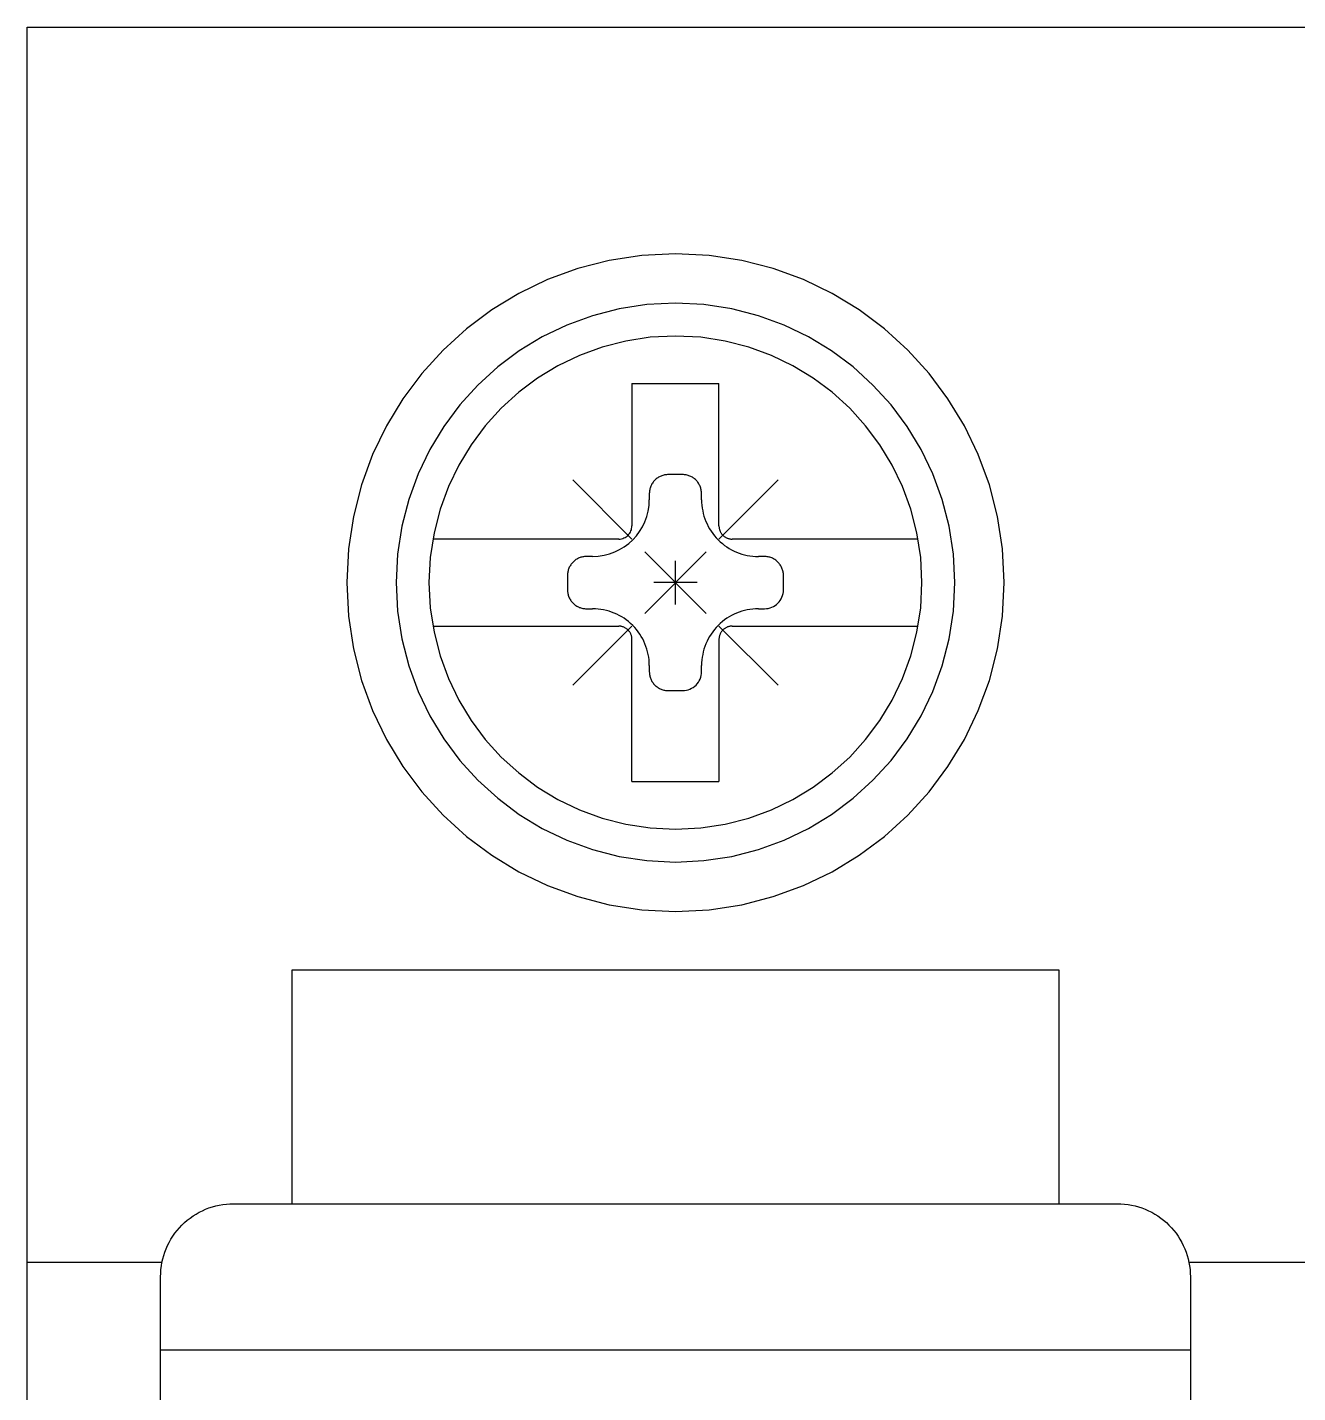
# Model space of a CAD drawing. Header units: millimetres. Extents: x 173893 to 258446, y -176540 to -123824.
# Drawn here: x 197196.01 to 197213.62, y -139259.58 to -139240.66 of the extents above; entities that cross this region are included whole.
import ezdxf

# ---------------------------------------------------------------- set-up
doc = ezdxf.new("R2010")
doc.units = ezdxf.units.MM
doc.header["$LTSCALE"] = 3

msp = doc.modelspace()

# ---------------------------------------------------------------- linework, layer by layer
for p, q in [((197196.009, -139320.141), (197196.009, -139240.659)), ((197196.009, -139240.659), (197213.981, -139240.659)), ((197204.529, -139243.822), (197204.077, -139243.891)), ((197204.995, -139243.798), (197204.529, -139243.822)), ((197205.461, -139243.822), (197204.995, -139243.798)), ((197204.995, -139243.798), (197204.995, -139243.798)), ((197205.914, -139243.891), (197205.461, -139243.822)), ((197203.64, -139244.003), (197203.222, -139244.156)), ((197204.077, -139243.891), (197203.64, -139244.003)), ((197206.35, -139244.003), (197205.914, -139243.891)), ((197206.769, -139244.156), (197206.35, -139244.003)), ((197203.222, -139244.156), (197202.823, -139244.348)), ((197207.167, -139244.348), (197206.769, -139244.156)), ((197202.823, -139244.348), (197202.448, -139244.576)), ((197207.543, -139244.576), (197207.167, -139244.348)), ((197202.448, -139244.576), (197202.097, -139244.838)), ((197204.215, -139244.56), (197203.844, -139244.656)), ((197204.599, -139244.501), (197204.215, -139244.56)), ((197204.995, -139244.482), (197204.599, -139244.501)), ((197205.391, -139244.501), (197204.995, -139244.482)), ((197204.995, -139244.482), (197204.995, -139244.482)), ((197205.776, -139244.56), (197205.391, -139244.501)), ((197206.147, -139244.656), (197205.776, -139244.56)), ((197207.893, -139244.838), (197207.543, -139244.576)), ((197203.488, -139244.786), (197203.149, -139244.949)), ((197203.844, -139244.656), (197203.488, -139244.786)), ((197206.503, -139244.786), (197206.147, -139244.656)), ((197206.841, -139244.949), (197206.503, -139244.786)), ((197202.097, -139244.838), (197201.774, -139245.133)), ((197203.149, -139244.949), (197202.83, -139245.143)), ((197204.307, -139245.007), (197203.979, -139245.091)), ((197204.646, -139244.955), (197204.307, -139245.007)), ((197204.995, -139244.937), (197204.646, -139244.955)), ((197205.345, -139244.955), (197204.995, -139244.937)), ((197204.995, -139244.937), (197204.995, -139244.937)), ((197205.684, -139245.007), (197205.345, -139244.955)), ((197206.011, -139245.091), (197205.684, -139245.007)), ((197207.161, -139245.143), (197206.841, -139244.949)), ((197208.217, -139245.133), (197207.893, -139244.838)), ((197201.774, -139245.133), (197201.479, -139245.456)), ((197202.83, -139245.143), (197202.532, -139245.366)), ((197203.979, -139245.091), (197203.665, -139245.206)), ((197206.325, -139245.206), (197206.011, -139245.091)), ((197207.459, -139245.366), (197207.161, -139245.143)), ((197208.511, -139245.456), (197208.217, -139245.133)), ((197202.532, -139245.366), (197202.257, -139245.616)), ((197203.366, -139245.35), (197203.085, -139245.521)), ((197203.665, -139245.206), (197203.366, -139245.35)), ((197206.624, -139245.35), (197206.325, -139245.206)), ((197206.906, -139245.521), (197206.624, -139245.35)), ((197207.734, -139245.616), (197207.459, -139245.366)), ((197201.479, -139245.456), (197201.217, -139245.807)), ((197203.085, -139245.521), (197202.822, -139245.717)), ((197207.169, -139245.717), (197206.906, -139245.521)), ((197208.773, -139245.807), (197208.511, -139245.456)), ((197202.257, -139245.616), (197202.007, -139245.891)), ((197202.822, -139245.717), (197202.579, -139245.938)), ((197204.392, -139245.597), (197204.392, -139247.569)), ((197204.392, -139245.597), (197205.599, -139245.597)), ((197205.599, -139247.569), (197205.599, -139245.597)), ((197207.412, -139245.938), (197207.169, -139245.717)), ((197207.984, -139245.891), (197207.734, -139245.616)), ((197201.217, -139245.807), (197200.989, -139246.182)), ((197202.007, -139245.891), (197201.784, -139246.189)), ((197202.579, -139245.938), (197202.358, -139246.181)), ((197207.632, -139246.181), (197207.412, -139245.938)), ((197208.207, -139246.189), (197207.984, -139245.891)), ((197209.002, -139246.182), (197208.773, -139245.807)), ((197200.989, -139246.182), (197200.797, -139246.581)), ((197201.784, -139246.189), (197201.59, -139246.508)), ((197202.358, -139246.181), (197202.162, -139246.444)), ((197207.829, -139246.444), (197207.632, -139246.181)), ((197208.401, -139246.508), (197208.207, -139246.189)), ((197209.194, -139246.581), (197209.002, -139246.182)), ((197201.59, -139246.508), (197201.427, -139246.847)), ((197202.162, -139246.444), (197201.991, -139246.725)), ((197208, -139246.725), (197207.829, -139246.444)), ((197208.564, -139246.847), (197208.401, -139246.508)), ((197200.797, -139246.581), (197200.644, -139246.999)), ((197209.347, -139246.999), (197209.194, -139246.581)), ((197201.427, -139246.847), (197201.297, -139247.203)), ((197201.991, -139246.725), (197201.847, -139247.024)), ((197204.761, -139246.895), (197204.75, -139246.902)), ((197204.772, -139246.889), (197204.761, -139246.895)), ((197204.784, -139246.883), (197204.772, -139246.889)), ((197204.795, -139246.878), (197204.784, -139246.883)), ((197204.807, -139246.873), (197204.795, -139246.878)), ((197204.82, -139246.869), (197204.807, -139246.873)), ((197204.832, -139246.866), (197204.82, -139246.869)), ((197204.844, -139246.863), (197204.832, -139246.866)), ((197204.857, -139246.861), (197204.844, -139246.863)), ((197204.87, -139246.859), (197204.857, -139246.861)), ((197204.883, -139246.858), (197204.87, -139246.859)), ((197204.896, -139246.858), (197204.883, -139246.858)), ((197205.095, -139246.858), (197204.896, -139246.858)), ((197204.896, -139246.858), (197204.896, -139246.858)), ((197205.108, -139246.858), (197205.095, -139246.858)), ((197205.121, -139246.859), (197205.108, -139246.858)), ((197205.134, -139246.861), (197205.121, -139246.859)), ((197205.146, -139246.863), (197205.134, -139246.861)), ((197205.159, -139246.866), (197205.146, -139246.863)), ((197205.171, -139246.869), (197205.159, -139246.866)), ((197205.183, -139246.873), (197205.171, -139246.869)), ((197205.195, -139246.878), (197205.183, -139246.873)), ((197205.207, -139246.883), (197205.195, -139246.878)), ((197205.219, -139246.889), (197205.207, -139246.883)), ((197205.23, -139246.895), (197205.219, -139246.889)), ((197205.241, -139246.902), (197205.23, -139246.895)), ((197208.144, -139247.024), (197208, -139246.725)), ((197208.694, -139247.203), (197208.564, -139246.847)), ((197200.644, -139246.999), (197200.532, -139247.436)), ((197201.847, -139247.024), (197201.732, -139247.338)), ((197203.573, -139246.932), (197204.392, -139247.751)), ((197204.636, -139247.081), (197204.635, -139247.094)), ((197204.638, -139247.069), (197204.636, -139247.081)), ((197204.641, -139247.056), (197204.638, -139247.069)), ((197204.645, -139247.044), (197204.641, -139247.056)), ((197204.649, -139247.032), (197204.645, -139247.044)), ((197204.653, -139247.02), (197204.649, -139247.032)), ((197204.658, -139247.008), (197204.653, -139247.02)), ((197204.664, -139246.997), (197204.658, -139247.008)), ((197204.67, -139246.985), (197204.664, -139246.997)), ((197204.677, -139246.975), (197204.67, -139246.985)), ((197204.685, -139246.964), (197204.677, -139246.975)), ((197204.693, -139246.954), (197204.685, -139246.964)), ((197204.701, -139246.944), (197204.693, -139246.954)), ((197204.71, -139246.935), (197204.701, -139246.944)), ((197204.72, -139246.926), (197204.71, -139246.935)), ((197204.71, -139246.935), (197204.71, -139246.935)), ((197204.73, -139246.917), (197204.72, -139246.926)), ((197204.74, -139246.909), (197204.73, -139246.917)), ((197204.75, -139246.902), (197204.74, -139246.909)), ((197205.251, -139246.909), (197205.241, -139246.902)), ((197205.261, -139246.917), (197205.251, -139246.909)), ((197205.271, -139246.926), (197205.261, -139246.917)), ((197205.281, -139246.935), (197205.271, -139246.926)), ((197205.29, -139246.944), (197205.281, -139246.935)), ((197205.281, -139246.935), (197205.281, -139246.935)), ((197205.298, -139246.954), (197205.29, -139246.944)), ((197205.306, -139246.964), (197205.298, -139246.954)), ((197205.313, -139246.975), (197205.306, -139246.964)), ((197205.32, -139246.985), (197205.313, -139246.975)), ((197205.326, -139246.997), (197205.32, -139246.985)), ((197205.332, -139247.008), (197205.326, -139246.997)), ((197205.337, -139247.02), (197205.332, -139247.008)), ((197205.342, -139247.032), (197205.337, -139247.02)), ((197205.346, -139247.044), (197205.342, -139247.032)), ((197205.349, -139247.056), (197205.346, -139247.044)), ((197205.352, -139247.069), (197205.349, -139247.056)), ((197205.354, -139247.081), (197205.352, -139247.069)), ((197205.356, -139247.094), (197205.354, -139247.081)), ((197205.599, -139247.751), (197206.418, -139246.932)), ((197208.259, -139247.338), (197208.144, -139247.024)), ((197209.459, -139247.436), (197209.347, -139246.999)), ((197201.297, -139247.203), (197201.201, -139247.574)), ((197204.629, -139247.285), (197204.633, -139247.205)), ((197204.634, -139247.107), (197204.633, -139247.12)), ((197204.633, -139247.12), (197204.633, -139247.205)), ((197204.635, -139247.094), (197204.634, -139247.107)), ((197205.357, -139247.107), (197205.356, -139247.094)), ((197205.358, -139247.12), (197205.357, -139247.107)), ((197205.358, -139247.205), (197205.358, -139247.12)), ((197205.358, -139247.12), (197205.358, -139247.12)), ((197205.358, -139247.205), (197205.358, -139247.205)), ((197205.358, -139247.205), (197205.358, -139247.244)), ((197205.358, -139247.244), (197205.361, -139247.283)), ((197208.79, -139247.574), (197208.694, -139247.203)), ((197200.532, -139247.436), (197200.463, -139247.888)), ((197201.732, -139247.338), (197201.648, -139247.666)), ((197204.571, -139247.511), (197204.598, -139247.439)), ((197204.598, -139247.439), (197204.617, -139247.363)), ((197204.617, -139247.363), (197204.629, -139247.285)), ((197205.361, -139247.283), (197205.366, -139247.321)), ((197205.366, -139247.321), (197205.373, -139247.359)), ((197205.373, -139247.359), (197205.381, -139247.397)), ((197205.381, -139247.397), (197205.391, -139247.434)), ((197205.391, -139247.434), (197205.403, -139247.47)), ((197208.343, -139247.666), (197208.259, -139247.338)), ((197209.528, -139247.888), (197209.459, -139247.436)), ((197201.201, -139247.574), (197201.143, -139247.958)), ((197204.361, -139247.67), (197204.37, -139247.655)), ((197204.37, -139247.655), (197204.378, -139247.639)), ((197204.378, -139247.639), (197204.384, -139247.622)), ((197204.384, -139247.622), (197204.388, -139247.605)), ((197204.388, -139247.605), (197204.391, -139247.587)), ((197204.391, -139247.587), (197204.392, -139247.569)), ((197204.454, -139247.706), (197204.499, -139247.645)), ((197204.499, -139247.645), (197204.538, -139247.58)), ((197204.538, -139247.58), (197204.571, -139247.511)), ((197205.403, -139247.47), (197205.417, -139247.506)), ((197205.417, -139247.506), (197205.433, -139247.541)), ((197205.433, -139247.541), (197205.45, -139247.576)), ((197205.45, -139247.576), (197205.469, -139247.609)), ((197205.469, -139247.609), (197205.49, -139247.642)), ((197205.49, -139247.642), (197205.512, -139247.673)), ((197205.599, -139247.569), (197205.599, -139247.569)), ((197205.599, -139247.569), (197205.599, -139247.577)), ((197205.599, -139247.577), (197205.6, -139247.586)), ((197205.6, -139247.586), (197205.601, -139247.595)), ((197205.601, -139247.595), (197205.602, -139247.604)), ((197205.602, -139247.604), (197205.604, -139247.613)), ((197205.604, -139247.613), (197205.606, -139247.621)), ((197205.606, -139247.621), (197205.609, -139247.63)), ((197205.609, -139247.63), (197205.613, -139247.638)), ((197205.613, -139247.638), (197205.616, -139247.646)), ((197205.616, -139247.646), (197205.62, -139247.654)), ((197205.62, -139247.654), (197205.624, -139247.662)), ((197208.848, -139247.958), (197208.79, -139247.574)), ((197201.648, -139247.666), (197201.596, -139248.005)), ((197204.21, -139247.751), (197201.632, -139247.751)), ((197204.21, -139247.751), (197204.228, -139247.75)), ((197204.21, -139247.751), (197204.21, -139247.751)), ((197204.228, -139247.75), (197204.246, -139247.747)), ((197204.246, -139247.747), (197204.264, -139247.742)), ((197204.264, -139247.742), (197204.281, -139247.736)), ((197204.281, -139247.736), (197204.296, -139247.729)), ((197204.286, -139247.858), (197204.347, -139247.812)), ((197204.296, -139247.729), (197204.312, -139247.719)), ((197204.312, -139247.719), (197204.326, -139247.709)), ((197204.326, -139247.709), (197204.339, -139247.697)), ((197204.339, -139247.697), (197204.35, -139247.684)), ((197204.347, -139247.812), (197204.403, -139247.762)), ((197204.35, -139247.684), (197204.361, -139247.67)), ((197204.403, -139247.762), (197204.454, -139247.706)), ((197205.512, -139247.673), (197205.536, -139247.704)), ((197205.536, -139247.704), (197205.561, -139247.733)), ((197205.561, -139247.733), (197205.588, -139247.762)), ((197205.588, -139247.762), (197205.588, -139247.762)), ((197205.588, -139247.762), (197205.616, -139247.788)), ((197205.616, -139247.788), (197205.646, -139247.814)), ((197205.624, -139247.662), (197205.629, -139247.67)), ((197205.629, -139247.67), (197205.634, -139247.677)), ((197205.634, -139247.677), (197205.64, -139247.684)), ((197205.64, -139247.684), (197205.646, -139247.691)), ((197205.646, -139247.691), (197205.652, -139247.697)), ((197205.646, -139247.814), (197205.676, -139247.838)), ((197205.652, -139247.697), (197205.652, -139247.697)), ((197205.652, -139247.697), (197205.659, -139247.703)), ((197205.659, -139247.703), (197205.665, -139247.709)), ((197205.665, -139247.709), (197205.672, -139247.715)), ((197205.672, -139247.715), (197205.68, -139247.72)), ((197205.676, -139247.838), (197205.708, -139247.86)), ((197205.68, -139247.72), (197205.687, -139247.725)), ((197205.687, -139247.725), (197205.695, -139247.729)), ((197205.695, -139247.729), (197205.703, -139247.733)), ((197205.703, -139247.733), (197205.711, -139247.737)), ((197205.711, -139247.737), (197205.719, -139247.74)), ((197205.719, -139247.74), (197205.728, -139247.743)), ((197205.728, -139247.743), (197205.736, -139247.745)), ((197205.736, -139247.745), (197205.745, -139247.747)), ((197205.745, -139247.747), (197205.754, -139247.749)), ((197205.754, -139247.749), (197205.763, -139247.75)), ((197205.763, -139247.75), (197205.772, -139247.75)), ((197205.772, -139247.75), (197205.781, -139247.751)), ((197208.359, -139247.751), (197205.781, -139247.751)), ((197208.395, -139248.005), (197208.343, -139247.666)), ((197200.463, -139247.888), (197200.439, -139248.354)), ((197201.143, -139247.958), (197201.123, -139248.354)), ((197201.596, -139248.005), (197201.578, -139248.354)), ((197203.616, -139248.036), (197203.605, -139248.044)), ((197203.626, -139248.029), (197203.616, -139248.036)), ((197203.638, -139248.023), (197203.626, -139248.029)), ((197203.649, -139248.017), (197203.638, -139248.023)), ((197203.661, -139248.012), (197203.649, -139248.017)), ((197203.673, -139248.007), (197203.661, -139248.012)), ((197203.685, -139248.003), (197203.673, -139248.007)), ((197203.697, -139248), (197203.685, -139248.003)), ((197203.71, -139247.997), (197203.697, -139248)), ((197203.722, -139247.995), (197203.71, -139247.997)), ((197203.735, -139247.993), (197203.722, -139247.995)), ((197203.748, -139247.993), (197203.735, -139247.993)), ((197203.761, -139247.992), (197203.748, -139247.993)), ((197203.846, -139247.992), (197203.761, -139247.992)), ((197203.761, -139247.992), (197203.761, -139247.992)), ((197203.846, -139247.992), (197203.926, -139247.988)), ((197203.846, -139247.992), (197203.846, -139247.992)), ((197203.926, -139247.988), (197204.005, -139247.976)), ((197204.005, -139247.976), (197204.08, -139247.957)), ((197204.08, -139247.957), (197204.153, -139247.93)), ((197204.153, -139247.93), (197204.221, -139247.897)), ((197204.221, -139247.897), (197204.286, -139247.858)), ((197204.569, -139247.928), (197205.422, -139248.781)), ((197204.569, -139248.781), (197205.422, -139247.928)), ((197205.708, -139247.86), (197205.74, -139247.88)), ((197205.74, -139247.88), (197205.774, -139247.899)), ((197205.774, -139247.899), (197205.808, -139247.917)), ((197205.808, -139247.917), (197205.843, -139247.932)), ((197205.843, -139247.932), (197205.879, -139247.946)), ((197205.879, -139247.946), (197205.916, -139247.958)), ((197205.916, -139247.958), (197205.953, -139247.968)), ((197205.953, -139247.968), (197205.99, -139247.977)), ((197205.99, -139247.977), (197206.028, -139247.984)), ((197206.028, -139247.984), (197206.067, -139247.988)), ((197206.067, -139247.988), (197206.106, -139247.991)), ((197206.106, -139247.991), (197206.145, -139247.992)), ((197206.23, -139247.992), (197206.145, -139247.992)), ((197206.242, -139247.993), (197206.23, -139247.992)), ((197206.255, -139247.993), (197206.242, -139247.993)), ((197206.268, -139247.995), (197206.255, -139247.993)), ((197206.281, -139247.997), (197206.268, -139247.995)), ((197206.293, -139248), (197206.281, -139247.997)), ((197206.306, -139248.003), (197206.293, -139248)), ((197206.318, -139248.007), (197206.306, -139248.003)), ((197206.33, -139248.012), (197206.318, -139248.007)), ((197206.342, -139248.017), (197206.33, -139248.012)), ((197206.353, -139248.023), (197206.342, -139248.017)), ((197206.364, -139248.029), (197206.353, -139248.023)), ((197206.375, -139248.036), (197206.364, -139248.029)), ((197206.386, -139248.044), (197206.375, -139248.036)), ((197208.413, -139248.354), (197208.395, -139248.005)), ((197208.868, -139248.354), (197208.848, -139247.958)), ((197209.552, -139248.354), (197209.528, -139247.888)), ((197203.502, -139248.216), (197203.5, -139248.229)), ((197203.504, -139248.203), (197203.502, -139248.216)), ((197203.507, -139248.191), (197203.504, -139248.203)), ((197203.51, -139248.178), (197203.507, -139248.191)), ((197203.514, -139248.166), (197203.51, -139248.178)), ((197203.519, -139248.154), (197203.514, -139248.166)), ((197203.524, -139248.142), (197203.519, -139248.154)), ((197203.53, -139248.131), (197203.524, -139248.142)), ((197203.536, -139248.12), (197203.53, -139248.131)), ((197203.543, -139248.109), (197203.536, -139248.12)), ((197203.55, -139248.098), (197203.543, -139248.109)), ((197203.558, -139248.088), (197203.55, -139248.098)), ((197203.567, -139248.078), (197203.558, -139248.088)), ((197203.576, -139248.069), (197203.567, -139248.078)), ((197203.585, -139248.06), (197203.576, -139248.069)), ((197203.576, -139248.069), (197203.576, -139248.069)), ((197203.595, -139248.052), (197203.585, -139248.06)), ((197203.605, -139248.044), (197203.595, -139248.052)), ((197204.996, -139248.656), (197204.995, -139248.053)), ((197206.396, -139248.052), (197206.386, -139248.044)), ((197206.406, -139248.06), (197206.396, -139248.052)), ((197206.415, -139248.069), (197206.406, -139248.06)), ((197206.424, -139248.078), (197206.415, -139248.069)), ((197206.415, -139248.069), (197206.415, -139248.069)), ((197206.432, -139248.088), (197206.424, -139248.078)), ((197206.44, -139248.098), (197206.432, -139248.088)), ((197206.448, -139248.109), (197206.44, -139248.098)), ((197206.455, -139248.12), (197206.448, -139248.109)), ((197206.461, -139248.131), (197206.455, -139248.12)), ((197206.467, -139248.142), (197206.461, -139248.131)), ((197206.472, -139248.154), (197206.467, -139248.142)), ((197206.477, -139248.166), (197206.472, -139248.154)), ((197206.481, -139248.178), (197206.477, -139248.166)), ((197206.484, -139248.191), (197206.481, -139248.178)), ((197206.487, -139248.203), (197206.484, -139248.191)), ((197206.489, -139248.216), (197206.487, -139248.203)), ((197206.491, -139248.229), (197206.489, -139248.216)), ((197200.439, -139248.354), (197200.439, -139248.354)), ((197200.439, -139248.354), (197200.463, -139248.82)), ((197201.123, -139248.354), (197201.123, -139248.354)), ((197201.123, -139248.354), (197201.143, -139248.75)), ((197201.578, -139248.354), (197201.578, -139248.354)), ((197201.578, -139248.354), (197201.596, -139248.704)), ((197203.5, -139248.229), (197203.499, -139248.242)), ((197203.499, -139248.242), (197203.499, -139248.255)), ((197203.499, -139248.255), (197203.499, -139248.454)), ((197205.297, -139248.354), (197204.694, -139248.354)), ((197206.492, -139248.242), (197206.491, -139248.229)), ((197206.492, -139248.255), (197206.492, -139248.242)), ((197206.492, -139248.454), (197206.492, -139248.255)), ((197206.492, -139248.255), (197206.492, -139248.255)), ((197208.395, -139248.704), (197208.413, -139248.354)), ((197208.413, -139248.354), (197208.413, -139248.354)), ((197208.848, -139248.75), (197208.868, -139248.354)), ((197208.868, -139248.354), (197208.868, -139248.354)), ((197209.528, -139248.82), (197209.552, -139248.354)), ((197209.552, -139248.354), (197209.552, -139248.354)), ((197203.499, -139248.454), (197203.499, -139248.454)), ((197203.499, -139248.454), (197203.499, -139248.467)), ((197203.499, -139248.467), (197203.5, -139248.48)), ((197203.5, -139248.48), (197203.502, -139248.493)), ((197203.502, -139248.493), (197203.504, -139248.505)), ((197203.504, -139248.505), (197203.507, -139248.518)), ((197203.507, -139248.518), (197203.51, -139248.53)), ((197203.51, -139248.53), (197203.514, -139248.542)), ((197203.514, -139248.542), (197203.519, -139248.554)), ((197203.519, -139248.554), (197203.524, -139248.566)), ((197203.524, -139248.566), (197203.53, -139248.578)), ((197203.53, -139248.578), (197203.536, -139248.589)), ((197203.536, -139248.589), (197203.543, -139248.6)), ((197203.543, -139248.6), (197203.55, -139248.61)), ((197206.432, -139248.621), (197206.447, -139248.601)), ((197206.447, -139248.601), (197206.46, -139248.579)), ((197206.46, -139248.579), (197206.471, -139248.556)), ((197206.471, -139248.556), (197206.48, -139248.532)), ((197206.48, -139248.532), (197206.487, -139248.507)), ((197206.487, -139248.507), (197206.491, -139248.481)), ((197206.491, -139248.481), (197206.492, -139248.454)), ((197201.143, -139248.75), (197201.201, -139249.135)), ((197201.596, -139248.704), (197201.648, -139249.043)), ((197203.55, -139248.61), (197203.558, -139248.62)), ((197203.558, -139248.62), (197203.567, -139248.63)), ((197203.567, -139248.63), (197203.576, -139248.64)), ((197203.576, -139248.64), (197203.576, -139248.64)), ((197203.576, -139248.64), (197203.585, -139248.649)), ((197203.585, -139248.649), (197203.595, -139248.657)), ((197203.595, -139248.657), (197203.605, -139248.665)), ((197203.605, -139248.665), (197203.616, -139248.672)), ((197203.616, -139248.672), (197203.626, -139248.679)), ((197203.626, -139248.679), (197203.638, -139248.685)), ((197203.638, -139248.685), (197203.649, -139248.691)), ((197203.649, -139248.691), (197203.661, -139248.697)), ((197203.661, -139248.697), (197203.673, -139248.701)), ((197203.673, -139248.701), (197203.685, -139248.705)), ((197203.685, -139248.705), (197203.697, -139248.708)), ((197203.697, -139248.708), (197203.71, -139248.711)), ((197203.71, -139248.711), (197203.722, -139248.713)), ((197203.722, -139248.713), (197203.735, -139248.715)), ((197203.735, -139248.715), (197203.748, -139248.716)), ((197203.748, -139248.716), (197203.761, -139248.717)), ((197203.761, -139248.717), (197203.846, -139248.717)), ((197203.885, -139248.717), (197203.846, -139248.717)), ((197203.924, -139248.72), (197203.885, -139248.717)), ((197203.962, -139248.725), (197203.924, -139248.72)), ((197204, -139248.732), (197203.962, -139248.725)), ((197204.038, -139248.74), (197204, -139248.732)), ((197204.075, -139248.75), (197204.038, -139248.74)), ((197204.111, -139248.762), (197204.075, -139248.75)), ((197204.147, -139248.776), (197204.111, -139248.762)), ((197204.182, -139248.792), (197204.147, -139248.776)), ((197204.217, -139248.809), (197204.182, -139248.792)), ((197205.808, -139248.792), (197205.774, -139248.809)), ((197205.843, -139248.776), (197205.808, -139248.792)), ((197205.879, -139248.762), (197205.843, -139248.776)), ((197205.916, -139248.75), (197205.879, -139248.762)), ((197205.953, -139248.74), (197205.916, -139248.75)), ((197205.99, -139248.732), (197205.953, -139248.74)), ((197206.028, -139248.725), (197205.99, -139248.732)), ((197206.067, -139248.72), (197206.028, -139248.725)), ((197206.106, -139248.717), (197206.067, -139248.72)), ((197206.145, -139248.717), (197206.106, -139248.717)), ((197206.145, -139248.717), (197206.23, -139248.717)), ((197206.145, -139248.717), (197206.145, -139248.717)), ((197206.23, -139248.717), (197206.256, -139248.715)), ((197206.23, -139248.717), (197206.23, -139248.717)), ((197206.256, -139248.715), (197206.282, -139248.711)), ((197206.282, -139248.711), (197206.307, -139248.705)), ((197206.307, -139248.705), (197206.332, -139248.696)), ((197206.332, -139248.696), (197206.354, -139248.685)), ((197206.354, -139248.685), (197206.376, -139248.672)), ((197206.376, -139248.672), (197206.396, -139248.656)), ((197206.396, -139248.656), (197206.415, -139248.64)), ((197206.415, -139248.64), (197206.432, -139248.621)), ((197208.343, -139249.043), (197208.395, -139248.704)), ((197208.79, -139249.135), (197208.848, -139248.75)), ((197200.463, -139248.82), (197200.532, -139249.273)), ((197201.632, -139248.958), (197204.21, -139248.958)), ((197203.573, -139249.777), (197204.392, -139248.958)), ((197204.219, -139248.958), (197204.21, -139248.958)), ((197204.25, -139248.828), (197204.217, -139248.809)), ((197204.228, -139248.959), (197204.219, -139248.958)), ((197204.236, -139248.96), (197204.228, -139248.959)), ((197204.245, -139248.962), (197204.236, -139248.96)), ((197204.254, -139248.963), (197204.245, -139248.962)), ((197204.283, -139248.849), (197204.25, -139248.828)), ((197204.263, -139248.966), (197204.254, -139248.963)), ((197204.271, -139248.969), (197204.263, -139248.966)), ((197204.28, -139248.972), (197204.271, -139248.969)), ((197204.287, -139248.975), (197204.28, -139248.972)), ((197204.314, -139248.871), (197204.283, -139248.849)), ((197204.295, -139248.979), (197204.287, -139248.975)), ((197204.303, -139248.984), (197204.295, -139248.979)), ((197204.345, -139248.895), (197204.314, -139248.871)), ((197204.374, -139248.92), (197204.345, -139248.895)), ((197204.403, -139248.947), (197204.374, -139248.92)), ((197204.43, -139248.975), (197204.403, -139248.947)), ((197204.403, -139248.947), (197204.403, -139248.947)), ((197204.455, -139249.005), (197204.43, -139248.975)), ((197205.561, -139248.975), (197205.536, -139249.005)), ((197205.588, -139248.947), (197205.561, -139248.975)), ((197205.616, -139248.92), (197205.588, -139248.947)), ((197205.588, -139248.947), (197205.588, -139248.947)), ((197205.599, -139248.958), (197206.418, -139249.777)), ((197205.646, -139248.895), (197205.616, -139248.92)), ((197205.676, -139248.871), (197205.646, -139248.895)), ((197205.708, -139248.849), (197205.676, -139248.871)), ((197205.695, -139248.979), (197205.687, -139248.984)), ((197205.703, -139248.975), (197205.695, -139248.979)), ((197205.711, -139248.972), (197205.703, -139248.975)), ((197205.74, -139248.828), (197205.708, -139248.849)), ((197205.719, -139248.969), (197205.711, -139248.972)), ((197205.728, -139248.966), (197205.719, -139248.969)), ((197205.736, -139248.963), (197205.728, -139248.966)), ((197205.745, -139248.962), (197205.736, -139248.963)), ((197205.774, -139248.809), (197205.74, -139248.828)), ((197205.754, -139248.96), (197205.745, -139248.962)), ((197205.763, -139248.959), (197205.754, -139248.96)), ((197205.772, -139248.958), (197205.763, -139248.959)), ((197205.781, -139248.958), (197205.772, -139248.958)), ((197205.781, -139248.958), (197205.781, -139248.958)), ((197205.781, -139248.958), (197208.359, -139248.958)), ((197209.459, -139249.273), (197209.528, -139248.82)), ((197201.201, -139249.135), (197201.297, -139249.506)), ((197201.648, -139249.043), (197201.732, -139249.37)), ((197204.311, -139248.989), (197204.303, -139248.984)), ((197204.318, -139248.994), (197204.311, -139248.989)), ((197204.325, -139248.999), (197204.318, -139248.994)), ((197204.332, -139249.005), (197204.325, -139248.999)), ((197204.339, -139249.011), (197204.332, -139249.005)), ((197204.345, -139249.018), (197204.339, -139249.011)), ((197204.339, -139249.011), (197204.339, -139249.011)), ((197204.351, -139249.025), (197204.345, -139249.018)), ((197204.356, -139249.032), (197204.351, -139249.025)), ((197204.361, -139249.039), (197204.356, -139249.032)), ((197204.366, -139249.046), (197204.361, -139249.039)), ((197204.371, -139249.054), (197204.366, -139249.046)), ((197204.375, -139249.062), (197204.371, -139249.054)), ((197204.378, -139249.07), (197204.375, -139249.062)), ((197204.381, -139249.079), (197204.378, -139249.07)), ((197204.384, -139249.087), (197204.381, -139249.079)), ((197204.386, -139249.096), (197204.384, -139249.087)), ((197204.389, -139249.104), (197204.386, -139249.096)), ((197204.39, -139249.113), (197204.389, -139249.104)), ((197204.391, -139249.122), (197204.39, -139249.113)), ((197204.392, -139249.131), (197204.391, -139249.122)), ((197204.392, -139249.14), (197204.392, -139249.131)), ((197204.392, -139249.14), (197204.392, -139249.14)), ((197204.392, -139251.112), (197204.392, -139249.14)), ((197204.479, -139249.035), (197204.455, -139249.005)), ((197204.501, -139249.067), (197204.479, -139249.035)), ((197204.522, -139249.1), (197204.501, -139249.067)), ((197204.541, -139249.133), (197204.522, -139249.1)), ((197204.558, -139249.167), (197204.541, -139249.133)), ((197204.573, -139249.203), (197204.558, -139249.167)), ((197205.433, -139249.167), (197205.417, -139249.203)), ((197205.45, -139249.133), (197205.433, -139249.167)), ((197205.469, -139249.1), (197205.45, -139249.133)), ((197205.49, -139249.067), (197205.469, -139249.1)), ((197205.512, -139249.035), (197205.49, -139249.067)), ((197205.536, -139249.005), (197205.512, -139249.035)), ((197205.6, -139249.122), (197205.599, -139249.131)), ((197205.599, -139249.131), (197205.599, -139249.14)), ((197205.599, -139249.14), (197205.599, -139251.112)), ((197205.601, -139249.113), (197205.6, -139249.122)), ((197205.602, -139249.104), (197205.601, -139249.113)), ((197205.604, -139249.096), (197205.602, -139249.104)), ((197205.606, -139249.087), (197205.604, -139249.096)), ((197205.609, -139249.079), (197205.606, -139249.087)), ((197205.613, -139249.07), (197205.609, -139249.079)), ((197205.616, -139249.062), (197205.613, -139249.07)), ((197205.62, -139249.054), (197205.616, -139249.062)), ((197205.624, -139249.046), (197205.62, -139249.054)), ((197205.629, -139249.039), (197205.624, -139249.046)), ((197205.634, -139249.032), (197205.629, -139249.039)), ((197205.64, -139249.025), (197205.634, -139249.032)), ((197205.646, -139249.018), (197205.64, -139249.025)), ((197205.652, -139249.011), (197205.646, -139249.018)), ((197205.659, -139249.005), (197205.652, -139249.011)), ((197205.652, -139249.011), (197205.652, -139249.011)), ((197205.665, -139248.999), (197205.659, -139249.005)), ((197205.672, -139248.994), (197205.665, -139248.999)), ((197205.68, -139248.989), (197205.672, -139248.994)), ((197205.687, -139248.984), (197205.68, -139248.989)), ((197208.259, -139249.37), (197208.343, -139249.043)), ((197208.694, -139249.506), (197208.79, -139249.135)), ((197200.532, -139249.273), (197200.644, -139249.709)), ((197204.587, -139249.238), (197204.573, -139249.203)), ((197204.599, -139249.275), (197204.587, -139249.238)), ((197204.609, -139249.312), (197204.599, -139249.275)), ((197204.618, -139249.349), (197204.609, -139249.312)), ((197204.625, -139249.387), (197204.618, -139249.349)), ((197205.373, -139249.349), (197205.366, -139249.387)), ((197205.381, -139249.312), (197205.373, -139249.349)), ((197205.391, -139249.275), (197205.381, -139249.312)), ((197205.403, -139249.238), (197205.391, -139249.275)), ((197205.417, -139249.203), (197205.403, -139249.238)), ((197209.347, -139249.709), (197209.459, -139249.273)), ((197201.297, -139249.506), (197201.427, -139249.862)), ((197201.732, -139249.37), (197201.847, -139249.684)), ((197204.63, -139249.426), (197204.625, -139249.387)), ((197204.632, -139249.465), (197204.63, -139249.426)), ((197204.633, -139249.504), (197204.632, -139249.465)), ((197204.633, -139249.504), (197204.633, -139249.589)), ((197204.633, -139249.504), (197204.633, -139249.504)), ((197205.361, -139249.426), (197205.358, -139249.465)), ((197205.358, -139249.465), (197205.358, -139249.504)), ((197205.358, -139249.589), (197205.358, -139249.504)), ((197205.366, -139249.387), (197205.361, -139249.426)), ((197208.144, -139249.684), (197208.259, -139249.37)), ((197208.564, -139249.862), (197208.694, -139249.506)), ((197200.644, -139249.709), (197200.797, -139250.128)), ((197201.847, -139249.684), (197201.991, -139249.983)), ((197204.633, -139249.589), (197204.633, -139249.589)), ((197204.633, -139249.589), (197204.634, -139249.601)), ((197204.634, -139249.601), (197204.635, -139249.614)), ((197204.635, -139249.614), (197204.636, -139249.627)), ((197204.636, -139249.627), (197204.638, -139249.64)), ((197204.638, -139249.64), (197204.641, -139249.652)), ((197204.641, -139249.652), (197204.645, -139249.665)), ((197204.645, -139249.665), (197204.649, -139249.677)), ((197204.649, -139249.677), (197204.653, -139249.689)), ((197204.653, -139249.689), (197204.658, -139249.701)), ((197204.658, -139249.701), (197204.664, -139249.712)), ((197204.664, -139249.712), (197204.67, -139249.723)), ((197204.67, -139249.723), (197204.677, -139249.734)), ((197204.677, -139249.734), (197204.685, -139249.745)), ((197205.297, -139249.755), (197205.313, -139249.735)), ((197205.313, -139249.735), (197205.326, -139249.713)), ((197205.326, -139249.713), (197205.337, -139249.691)), ((197205.337, -139249.691), (197205.346, -139249.666)), ((197205.346, -139249.666), (197205.352, -139249.641)), ((197205.352, -139249.641), (197205.356, -139249.615)), ((197205.356, -139249.615), (197205.358, -139249.589)), ((197208, -139249.983), (197208.144, -139249.684)), ((197209.194, -139250.128), (197209.347, -139249.709)), ((197201.427, -139249.862), (197201.59, -139250.2)), ((197204.685, -139249.745), (197204.693, -139249.755)), ((197204.693, -139249.755), (197204.701, -139249.765)), ((197204.701, -139249.765), (197204.71, -139249.774)), ((197204.71, -139249.774), (197204.71, -139249.774)), ((197204.71, -139249.774), (197204.72, -139249.783)), ((197204.72, -139249.783), (197204.73, -139249.791)), ((197204.73, -139249.791), (197204.74, -139249.799)), ((197204.74, -139249.799), (197204.75, -139249.807)), ((197204.75, -139249.807), (197204.761, -139249.814)), ((197204.761, -139249.814), (197204.772, -139249.82)), ((197204.772, -139249.82), (197204.784, -139249.826)), ((197204.784, -139249.826), (197204.795, -139249.831)), ((197204.795, -139249.831), (197204.807, -139249.835)), ((197204.807, -139249.835), (197204.82, -139249.84)), ((197204.82, -139249.84), (197204.832, -139249.843)), ((197204.832, -139249.843), (197204.844, -139249.846)), ((197204.844, -139249.846), (197204.857, -139249.848)), ((197204.857, -139249.848), (197204.87, -139249.85)), ((197204.87, -139249.85), (197204.883, -139249.851)), ((197204.883, -139249.851), (197204.896, -139249.851)), ((197204.896, -139249.851), (197205.095, -139249.851)), ((197205.095, -139249.851), (197205.122, -139249.85)), ((197205.095, -139249.851), (197205.095, -139249.851)), ((197205.122, -139249.85), (197205.148, -139249.846)), ((197205.148, -139249.846), (197205.173, -139249.839)), ((197205.173, -139249.839), (197205.197, -139249.83)), ((197205.197, -139249.83), (197205.22, -139249.819)), ((197205.22, -139249.819), (197205.242, -139249.806)), ((197205.242, -139249.806), (197205.262, -139249.791)), ((197205.262, -139249.791), (197205.281, -139249.774)), ((197205.281, -139249.774), (197205.297, -139249.755)), ((197208.401, -139250.2), (197208.564, -139249.862)), ((197201.991, -139249.983), (197202.162, -139250.265)), ((197207.829, -139250.265), (197208, -139249.983)), ((197200.797, -139250.128), (197200.989, -139250.526)), ((197201.59, -139250.2), (197201.784, -139250.52)), ((197202.162, -139250.265), (197202.358, -139250.528)), ((197207.632, -139250.528), (197207.829, -139250.265)), ((197208.207, -139250.52), (197208.401, -139250.2)), ((197209.002, -139250.526), (197209.194, -139250.128)), ((197200.989, -139250.526), (197201.217, -139250.902)), ((197201.784, -139250.52), (197202.007, -139250.818)), ((197202.358, -139250.528), (197202.579, -139250.771)), ((197207.412, -139250.771), (197207.632, -139250.528)), ((197207.984, -139250.818), (197208.207, -139250.52)), ((197208.773, -139250.902), (197209.002, -139250.526)), ((197202.007, -139250.818), (197202.257, -139251.093)), ((197202.579, -139250.771), (197202.822, -139250.991)), ((197207.169, -139250.991), (197207.412, -139250.771)), ((197207.734, -139251.093), (197207.984, -139250.818)), ((197201.217, -139250.902), (197201.479, -139251.252)), ((197202.822, -139250.991), (197203.085, -139251.188)), ((197206.906, -139251.188), (197207.169, -139250.991)), ((197208.511, -139251.252), (197208.773, -139250.902)), ((197201.479, -139251.252), (197201.774, -139251.576)), ((197202.257, -139251.093), (197202.532, -139251.343)), ((197203.085, -139251.188), (197203.366, -139251.359)), ((197204.392, -139251.112), (197205.599, -139251.112)), ((197206.624, -139251.359), (197206.906, -139251.188)), ((197207.459, -139251.343), (197207.734, -139251.093)), ((197208.217, -139251.576), (197208.511, -139251.252)), ((197202.532, -139251.343), (197202.83, -139251.566)), ((197203.366, -139251.359), (197203.665, -139251.503)), ((197206.325, -139251.503), (197206.624, -139251.359)), ((197207.161, -139251.566), (197207.459, -139251.343)), ((197201.774, -139251.576), (197202.097, -139251.87)), ((197202.83, -139251.566), (197203.149, -139251.76)), ((197203.665, -139251.503), (197203.979, -139251.618)), ((197203.979, -139251.618), (197204.307, -139251.702)), ((197205.684, -139251.702), (197206.011, -139251.618)), ((197206.011, -139251.618), (197206.325, -139251.503)), ((197206.841, -139251.76), (197207.161, -139251.566)), ((197207.893, -139251.87), (197208.217, -139251.576)), ((197203.149, -139251.76), (197203.488, -139251.923)), ((197204.307, -139251.702), (197204.646, -139251.754)), ((197204.646, -139251.754), (197204.995, -139251.772)), ((197204.995, -139251.772), (197205.345, -139251.754)), ((197204.995, -139251.772), (197204.995, -139251.772)), ((197205.345, -139251.754), (197205.684, -139251.702)), ((197206.503, -139251.923), (197206.841, -139251.76)), ((197202.097, -139251.87), (197202.448, -139252.132)), ((197203.488, -139251.923), (197203.844, -139252.053)), ((197206.147, -139252.053), (197206.503, -139251.923)), ((197207.543, -139252.132), (197207.893, -139251.87)), ((197202.448, -139252.132), (197202.823, -139252.361)), ((197203.844, -139252.053), (197204.215, -139252.149)), ((197204.215, -139252.149), (197204.599, -139252.207)), ((197205.391, -139252.207), (197205.776, -139252.149)), ((197205.776, -139252.149), (197206.147, -139252.053)), ((197207.167, -139252.361), (197207.543, -139252.132)), ((197202.823, -139252.361), (197203.222, -139252.553)), ((197204.599, -139252.207), (197204.995, -139252.227)), ((197204.995, -139252.227), (197205.391, -139252.207)), ((197204.995, -139252.227), (197204.995, -139252.227)), ((197206.769, -139252.553), (197207.167, -139252.361)), ((197203.222, -139252.553), (197203.64, -139252.706)), ((197206.35, -139252.706), (197206.769, -139252.553)), ((197203.64, -139252.706), (197204.077, -139252.818)), ((197205.914, -139252.818), (197206.35, -139252.706)), ((197204.077, -139252.818), (197204.529, -139252.887)), ((197204.529, -139252.887), (197204.995, -139252.911)), ((197204.995, -139252.911), (197205.461, -139252.887)), ((197204.995, -139252.911), (197204.995, -139252.911)), ((197205.461, -139252.887), (197205.914, -139252.818)), ((197199.68, -139256.961), (197199.68, -139253.721)), ((197199.68, -139253.721), (197210.311, -139253.721)), ((197210.311, -139253.721), (197210.311, -139256.961)), ((197198.308, -139257.131), (197198.35, -139257.104)), ((197198.35, -139257.104), (197198.393, -139257.08)), ((197198.393, -139257.08), (197198.437, -139257.058)), ((197198.437, -139257.058), (197198.482, -139257.038)), ((197198.482, -139257.038), (197198.528, -139257.02)), ((197198.528, -139257.02), (197198.575, -139257.004)), ((197198.575, -139257.004), (197198.623, -139256.991)), ((197198.623, -139256.991), (197198.671, -139256.98)), ((197198.671, -139256.98), (197198.72, -139256.972)), ((197198.72, -139256.972), (197198.77, -139256.966)), ((197198.77, -139256.966), (197198.819, -139256.962)), ((197198.819, -139256.962), (197198.87, -139256.961)), ((197198.87, -139256.961), (197199.68, -139256.961)), ((197199.68, -139256.961), (197210.311, -139256.961)), ((197210.311, -139256.961), (197211.121, -139256.961)), ((197211.121, -139256.961), (197211.121, -139256.961)), ((197211.121, -139256.961), (197211.171, -139256.962)), ((197211.171, -139256.962), (197211.221, -139256.966)), ((197211.221, -139256.966), (197211.271, -139256.972)), ((197211.271, -139256.972), (197211.319, -139256.98)), ((197211.319, -139256.98), (197211.368, -139256.991)), ((197211.368, -139256.991), (197211.415, -139257.004)), ((197211.415, -139257.004), (197211.462, -139257.02)), ((197211.462, -139257.02), (197211.508, -139257.038)), ((197211.508, -139257.038), (197211.554, -139257.058)), ((197211.554, -139257.058), (197211.598, -139257.08)), ((197211.598, -139257.08), (197211.641, -139257.104)), ((197211.641, -139257.104), (197211.683, -139257.131)), ((197198.086, -139257.331), (197198.119, -139257.293)), ((197198.119, -139257.293), (197198.154, -139257.257)), ((197198.154, -139257.257), (197198.19, -139257.222)), ((197198.154, -139257.257), (197198.154, -139257.257)), ((197198.19, -139257.222), (197198.228, -139257.19)), ((197198.228, -139257.19), (197198.267, -139257.159)), ((197198.267, -139257.159), (197198.308, -139257.131)), ((197211.683, -139257.131), (197211.723, -139257.159)), ((197211.723, -139257.159), (197211.763, -139257.19)), ((197211.763, -139257.19), (197211.801, -139257.222)), ((197211.801, -139257.222), (197211.837, -139257.257)), ((197211.837, -139257.257), (197211.837, -139257.257)), ((197211.837, -139257.257), (197211.872, -139257.293)), ((197211.872, -139257.293), (197211.904, -139257.331)), ((197197.954, -139257.54), (197197.976, -139257.496)), ((197197.976, -139257.496), (197198.001, -139257.453)), ((197198.001, -139257.453), (197198.027, -139257.411)), ((197198.027, -139257.411), (197198.056, -139257.371)), ((197198.056, -139257.371), (197198.086, -139257.331)), ((197211.904, -139257.331), (197211.935, -139257.371)), ((197211.935, -139257.371), (197211.963, -139257.411)), ((197211.963, -139257.411), (197211.99, -139257.453)), ((197211.99, -139257.453), (197212.014, -139257.496)), ((197212.014, -139257.496), (197212.036, -139257.54)), ((197197.888, -139257.726), (197197.901, -139257.679)), ((197197.901, -139257.679), (197197.916, -139257.632)), ((197197.916, -139257.632), (197197.934, -139257.586)), ((197197.934, -139257.586), (197197.954, -139257.54)), ((197212.036, -139257.54), (197212.056, -139257.586)), ((197212.056, -139257.586), (197212.074, -139257.632)), ((197212.074, -139257.632), (197212.09, -139257.679)), ((197212.09, -139257.679), (197212.103, -139257.726)), ((197196.009, -139257.771), (197197.878, -139257.771)), ((197197.859, -139257.923), (197197.862, -139257.873)), ((197197.862, -139257.873), (197197.868, -139257.823)), ((197197.868, -139257.823), (197197.877, -139257.775)), ((197197.877, -139257.775), (197197.888, -139257.726)), ((197212.103, -139257.726), (197212.114, -139257.775)), ((197212.113, -139257.771), (197213.981, -139257.771)), ((197212.114, -139257.775), (197212.122, -139257.823)), ((197212.122, -139257.823), (197212.129, -139257.873)), ((197212.129, -139257.873), (197212.132, -139257.923)), ((197197.857, -139257.973), (197197.859, -139257.923)), ((197197.857, -139259.998), (197197.857, -139257.973)), ((197197.857, -139257.973), (197197.857, -139257.973)), ((197212.132, -139257.923), (197212.134, -139257.973)), ((197212.134, -139257.973), (197212.134, -139259.998)), ((197197.857, -139258.986), (197212.134, -139258.986))]:
    msp.add_line(p, q)

doc.saveas('drawing.dxf')
